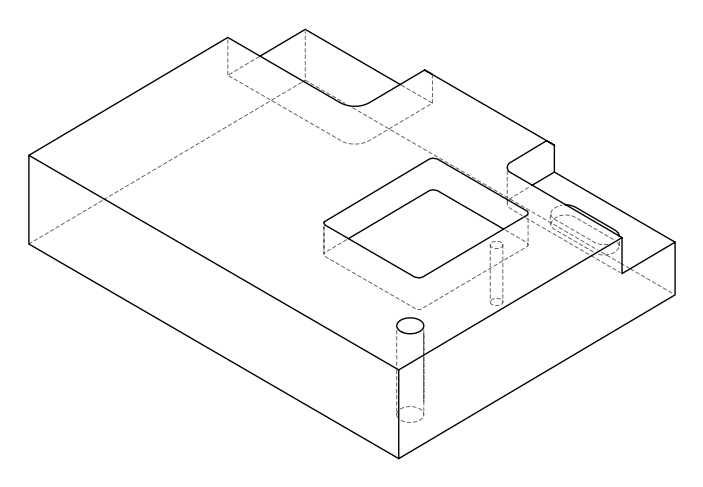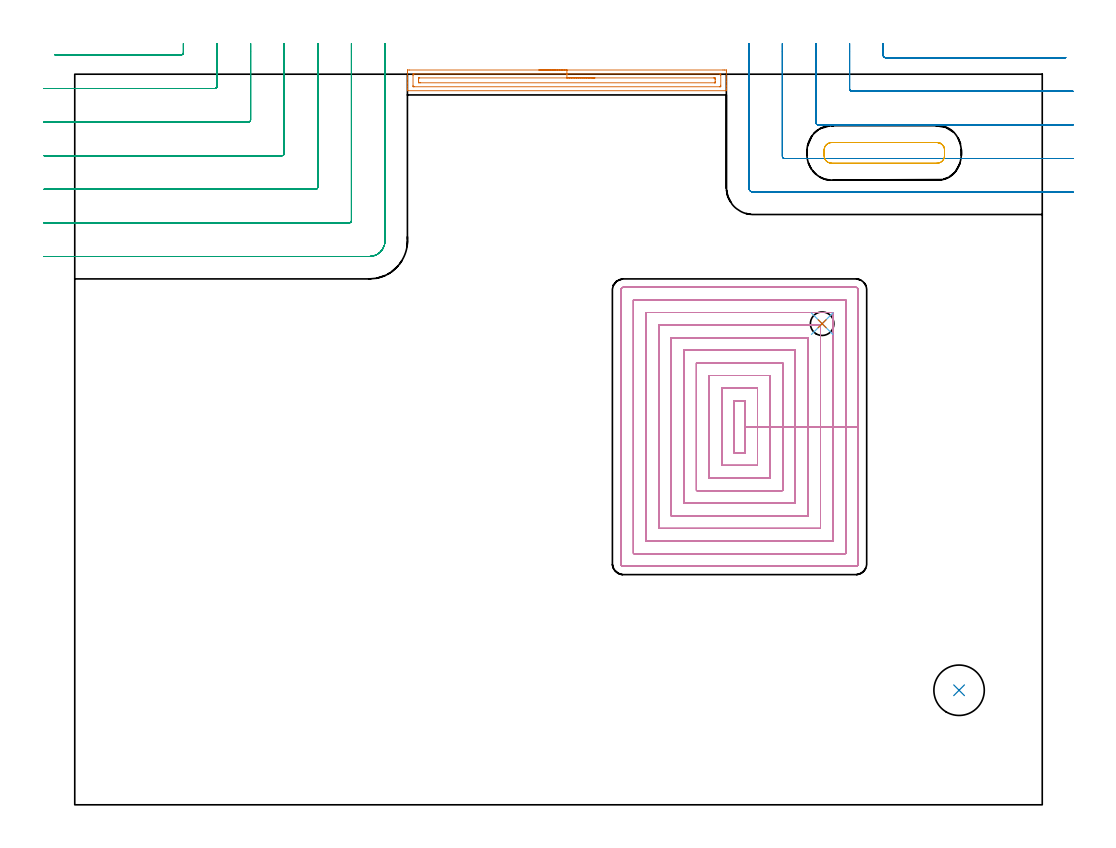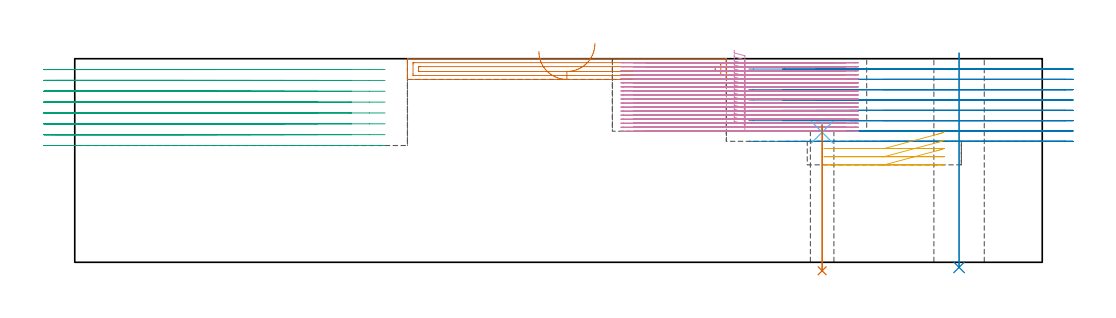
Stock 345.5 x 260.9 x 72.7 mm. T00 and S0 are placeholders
(PLAN: 8 operations, 6 tool changes, 107.7 min)
(1 AREA_MILL | FG_CHAMFER_SURFACE | UGT0205_001 | 2.93 min | 3372 mm3)
(2 MILL_CORNER_NOTCH_RECTANGULAR | CORNER_NOTCH_RECTANGULAR | UGT0201_008 | Follow Part, ap 4, ae 75% | 10.67 min | 166017 mm3)
(3 MILL_CORNER_NOTCH_RECTANGULAR_1 | CORNER_NOTCH_RECTANGULAR_1 | UGT0201_008 | Follow Part, ap 4, ae 75% | 15.47 min | 267875 mm3)
(4 MILL_RECTANGULAR_POCKET | POCKET_RECTANGULAR_STRAIGHT | NXT0201_008 | Follow Part, ap 1.5, ae 75% | 77.2 min | 248018 mm3)
(5 MILL_RECTANGULAR_POCKET_1 | POCKET_RECTANGULAR_STRAIGHT_1 | NXT0201_011 | Follow Part, ap 3, ae 75% | 0.87 min | 8411 mm3)
(6 SPOT_DRILL | STEP1HOLE | NXT0321_9005460120000 | 0.03 min | 0 mm3)
(7 DRILL_THROUGH_HOLE_INTO_CENTER | STEP1HOLE | NXT0301_055 | 0.21 min | 2580 mm3)
(8 INDEXABLE_INSERT_DRILL_THROUGH_HOLE_FROM_SOLID | STEP1HOLE_1 | NXT0302_007 | 0.31 min | 18467 mm3)
(TOOL UGT0205_001 | Chamfer Mill 20 x 3 x 45 deg. | D20 FL50 Z2)
(TOOL UGT0201_008 | End Mill 16 mm | D16 FL32 Z4)
(TOOL NXT0201_008 | ENDMILL 6mm [2P460-0600-NA 1630] | D6 FL26 Z6)
(TOOL NXT0201_011 | ENDMILL 12mm [2P460-1200-NA 1630] | D12 FL38 Z6)
(TOOL NXT0321_9005460120000 | NC Spot Drill, 142deg, 12mm, Carbide, Uncoated | D12 PA142 FL30 Z2)
(TOOL NXT0301_055 | Carbide Drill 8.4mm [860.1-0840-042A1-MM 2214] | D8.4 PA140 FL61 Z2)
(TOOL NXT0302_007 | Index. Insert Drill 18mm [880-D1800L25-05] | D18 PA176 FL90 Z2)
(OP 1 AREA_MILL)
G17 G21 G94 G90
T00 M6
G54
G17 G0 G90 X165.75 Y262.4 S1061 M3
G43 Z82.7 H0
Z75.3
G94 G1 X165.788 Z74.428 F250.
X165.902 Z73.564
X166.091 Z72.712
X166.353 Z71.88
X166.687 Z71.074
X167.09 Z70.3
X167.558 Z69.564
X168.09 Z68.872
X168.679 Z68.229
X169.322 Z67.64
X170.014 Z67.108
X170.75 Z66.64
X171.524 Z66.237
X172.33 Z65.903
X173.162 Z65.641
X174.014 Z65.452
X174.878 Z65.338
X175.75 Z65.3
X231.488
X232.073 Y262.399 Z65.301
X232.651 Y262.394 Z65.304
X232.692 Y262.392 Z65.306
X232.7 Y261.818 Z65.879
Y258.255 Z69.44
Y256.832 Z70.864
Y256.473 Z71.222
Y255.754 Z71.945
Y255.47 Z72.23
Y255.055 Z72.636
X232.69 Y255.003 Z72.688
X232.52 Y255. Z72.7
X118.98
X118.81 Y255.003 Z72.688
X118.807 Y255.053 Z72.639
X118.8 Y255.47 Z72.23
Y255.755 Z71.945
Y256.473 Z71.222
Y257.723 Z69.974
Y259.145 Z68.55
Y259.77 Z67.926
Y261.552 Z66.145
X118.802 Y261.818 Z65.879
X118.808 Y262.392 Z65.306
X118.849 Y262.394 Z65.304
X119.427 Y262.4 Z65.3
X175.75
Y260.986 Z66.714
X230.344
X230.462 Y260.984 Z66.716
X230.689 Y260.979 Z66.721
X230.692 Y260.927 Z66.773
X230.699 Y260.514 Z67.186
Y256.951 Z70.749
X230.693 Y256.473 Z71.227
X230.69 Y256.428 Z71.272
X230.52 Y256.419 Z71.281
X230.403 Y256.415 Z71.285
X230.344 Y256.414 Z71.286
X121.156
X121.038 Y256.416 Z71.284
X120.812 Y256.421 Z71.279
X120.808 Y256.473 Z71.227
X120.801 Y256.886 Z70.814
Y260.449 Z67.251
X120.807 Y260.927 Z66.773
X120.81 Y260.972 Z66.728
X120.98 Y260.981 Z66.719
X121.097 Y260.985 Z66.715
X121.156 Y260.986 Z66.714
X175.75
Y259.572 Z68.128
X228.069 Y259.571 Z68.129
X228.497 Y259.569 Z68.131
X228.639 Y259.567 Z68.133
X228.682 Y259.565 Z68.135
X228.69 Y259.483 Z68.217
X228.695 Y259.348 Z68.352
X228.699 Y259.145 Z68.555
X228.7 Y258.943 Z68.757
Y258.255 Z69.445
X228.699 Y258.053 Z69.647
X228.69 Y257.85 Z69.85
X228.688 Y257.834 Z69.866
X228.682 Y257.832 Z69.868
X228.657 Y257.83 Z69.87
X228.604 Y257.829 Z69.871
X228.497 Y257.828 Z69.872
X123.431 Y257.829 Z69.871
X123.003 Y257.831 Z69.869
X122.861 Y257.833 Z69.867
X122.818 Y257.835 Z69.865
X122.81 Y257.917 Z69.783
X122.805 Y258.052 Z69.648
X122.801 Y258.255 Z69.445
X122.8 Y258.457 Z69.243
Y259.145 Z68.555
X122.801 Y259.347 Z68.353
X122.81 Y259.55 Z68.15
X122.812 Y259.566 Z68.134
X122.818 Y259.568 Z68.132
X122.843 Y259.57 Z68.13
X122.896 Y259.571 Z68.129
X123.003
X175.75 Y259.572 Z68.128
X176.622 Z68.167
X177.486 Z68.28
X178.338 Z68.469
X179.17 Z68.732
X179.976 Z69.065
X180.75 Z69.468
X181.486 Z69.937
X182.178 Z70.468
X182.821 Z71.057
X183.41 Z71.701
X183.942 Z72.393
X184.41 Z73.128
X184.813 Z73.902
X185.147 Z74.708
X185.409 Z75.54
X185.598 Z76.392
X185.712 Z77.257
X185.75 Z78.128
G0 Z82.7
M5
M2
(OP 2 MILL_CORNER_NOTCH_RECTANGULAR)
G17 G21 G94 G90
T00 M6
G54
G17 G0 G90 X288.7 Y271.9 S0 M3
G43 Z82.7 H0
Z69.012
G94 G1 Y268.9 F250.
Y267.595 F500.
G3 X289.495 Y266.8 R0.8
G1 X350.903
X353.903 F250.
G0 Z82.7
X276.7 Y271.9
Z69.012
G1 Y268.9
Y255.595 F500.
G3 X277.495 Y254.8 R0.8
G1 X353.5
X356.5 F250.
G0 Z82.7
X264.7 Y271.9
Z69.012
G1 Y268.9
Y243.596 F500.
G3 X265.496 Y242.8 R0.8
G1 X353.5
X356.5 F250.
G0 Z82.7
X252.7 Y271.9
Z69.012
G1 Y268.9
Y231.596 F500.
G3 X253.496 Y230.8 R0.8
G1 X353.5
X356.5 F250.
G0 Z82.7
X240.7 Y271.9
Z69.012
G1 Y268.9
Y220.4 F500.
G3 X242.3 Y218.8 R1.6
G1 X353.5
X356.5 F250.
G0 Z82.7
X288.7 Y271.9
Z65.325
G1 Y268.9
Y267.595 F500.
G3 X289.495 Y266.8 R0.8
G1 X350.903
X353.903 F250.
G0 Z82.7
X276.7 Y271.9
Z65.325
G1 Y268.9
Y255.595 F500.
G3 X277.495 Y254.8 R0.8
G1 X353.5
X356.5 F250.
G0 Z82.7
X264.7 Y271.9
Z65.325
G1 Y268.9
Y243.596 F500.
G3 X265.496 Y242.8 R0.8
G1 X353.5
X356.5 F250.
G0 Z82.7
X252.7 Y271.9
Z65.325
G1 Y268.9
Y231.596 F500.
G3 X253.496 Y230.8 R0.8
G1 X353.5
X356.5 F250.
G0 Z82.7
X240.7 Y271.9
Z65.325
G1 Y268.9
Y220.4 F500.
G3 X242.3 Y218.8 R1.6
G1 X353.5
X356.5 F250.
G0 Z82.7
X288.7 Y271.9
Z61.637
G1 Y268.9
Y267.595 F500.
G3 X289.495 Y266.8 R0.8
G1 X350.903
X353.903 F250.
G0 Z82.7
X276.7 Y271.9
Z61.637
G1 Y268.9
Y255.595 F500.
G3 X277.495 Y254.8 R0.8
G1 X353.5
X356.5 F250.
G0 Z82.7
X264.7 Y271.9
Z61.637
G1 Y268.9
Y243.596 F500.
G3 X265.496 Y242.8 R0.8
G1 X353.5
X356.5 F250.
G0 Z82.7
X252.7 Y271.9
Z61.637
G1 Y268.9
Y231.596 F500.
G3 X253.496 Y230.8 R0.8
G1 X353.5
X356.5 F250.
G0 Z82.7
X240.7 Y271.9
Z61.637
G1 Y268.9
Y220.4 F500.
G3 X242.3 Y218.8 R1.6
G1 X353.5
X356.5 F250.
G0 Z82.7
X288.7 Y271.9
Z57.95
G1 Y268.9
Y267.595 F500.
G3 X289.495 Y266.8 R0.8
G1 X350.903
X353.903 F250.
G0 Z82.7
X276.7 Y271.9
Z57.95
G1 Y268.9
Y255.595 F500.
G3 X277.495 Y254.8 R0.8
G1 X353.5
X356.5 F250.
G0 Z82.7
X264.7 Y271.9
Z57.95
G1 Y268.9
Y243.596 F500.
G3 X265.496 Y242.8 R0.8
G1 X353.5
X356.5 F250.
G0 Z82.7
X252.7 Y271.9
Z57.95
G1 Y268.9
Y231.596 F500.
G3 X253.496 Y230.8 R0.8
G1 X353.5
X356.5 F250.
G0 Z82.7
X240.7 Y271.9
Z57.95
G1 Y268.9
Y220.4 F500.
G3 X242.3 Y218.8 R1.6
G1 X353.5
X356.5 F250.
G0 Z82.7
X288.7 Y271.9
Z54.262
G1 Y268.9
Y267.595 F500.
G3 X289.495 Y266.8 R0.8
G1 X350.903
X353.903 F250.
G0 Z82.7
X276.7 Y271.9
Z54.262
G1 Y268.9
Y255.595 F500.
G3 X277.495 Y254.8 R0.8
G1 X353.5
X356.5 F250.
G0 Z82.7
X264.7 Y271.9
Z54.262
G1 Y268.9
Y243.596 F500.
G3 X265.496 Y242.8 R0.8
G1 X353.5
X356.5 F250.
G0 Z82.7
X252.7 Y271.9
Z54.262
G1 Y268.9
Y231.596 F500.
G3 X253.496 Y230.8 R0.8
G1 X353.5
X356.5 F250.
G0 Z82.7
X240.7 Y271.9
Z54.262
G1 Y268.9
Y220.4 F500.
G3 X242.3 Y218.8 R1.6
G1 X353.5
X356.5 F250.
G0 Z82.7
X288.7 Y271.9
Z50.575
G1 Y268.9
Y267.595 F500.
G3 X289.495 Y266.8 R0.8
G1 X350.903
X353.903 F250.
G0 Z82.7
X276.7 Y271.9
Z50.575
G1 Y268.9
Y255.595 F500.
G3 X277.495 Y254.8 R0.8
G1 X353.5
X356.5 F250.
G0 Z82.7
X264.7 Y271.9
Z50.575
G1 Y268.9
Y243.596 F500.
G3 X265.496 Y242.8 R0.8
G1 X353.5
X356.5 F250.
G0 Z82.7
X252.7 Y271.9
Z50.575
G1 Y268.9
Y231.596 F500.
G3 X253.496 Y230.8 R0.8
G1 X353.5
X356.5 F250.
G0 Z82.7
X240.7 Y271.9
Z50.575
G1 Y268.9
Y220.4 F500.
G3 X242.3 Y218.8 R1.6
G1 X353.5
X356.5 F250.
G0 Z82.7
X288.7 Y271.9
Z46.887
G1 Y268.9
Y267.595 F500.
G3 X289.495 Y266.8 R0.8
G1 X350.903
X353.903 F250.
G0 Z82.7
X276.7 Y271.9
Z46.887
G1 Y268.9
Y255.595 F500.
G3 X277.495 Y254.8 R0.8
G1 X353.5
X356.5 F250.
G0 Z82.7
X264.7 Y271.9
Z46.887
G1 Y268.9
Y243.596 F500.
G3 X265.496 Y242.8 R0.8
G1 X353.5
X356.5 F250.
G0 Z82.7
X252.7 Y271.9
Z46.887
G1 Y268.9
Y231.596 F500.
G3 X253.496 Y230.8 R0.8
G1 X353.5
X356.5 F250.
G0 Z82.7
X240.7 Y271.9
Z46.887
G1 Y268.9
Y220.4 F500.
G3 X242.3 Y218.8 R1.6
G1 X353.5
X356.5 F250.
G0 Z82.7
X288.7 Y271.9
Z43.2
G1 Y268.9
Y267.595 F500.
G3 X289.495 Y266.8 R0.8
G1 X350.903
X353.903 F250.
G0 Z82.7
X276.7 Y271.9
Z43.2
G1 Y268.9
Y255.595 F500.
G3 X277.495 Y254.8 R0.8
G1 X353.5
X356.5 F250.
G0 Z82.7
X264.7 Y271.9
Z43.2
G1 Y268.9
Y243.596 F500.
G3 X265.496 Y242.8 R0.8
G1 X353.5
X356.5 F250.
G0 Z82.7
X252.7 Y271.9
Z43.2
G1 Y268.9
Y231.596 F500.
G3 X253.496 Y230.8 R0.8
G1 X353.5
X356.5 F250.
G0 Z82.7
X240.7 Y271.9
Z43.2
G1 Y268.9
Y220.4 F500.
G3 X242.3 Y218.8 R1.6
G1 X353.5
X356.5 F250.
G0 Z82.7
M5
M2
(OP 3 MILL_CORNER_NOTCH_RECTANGULAR_1)
G17 G21 G94 G90
T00 M6
G54
G17 G0 G90 X-7.048 Y267.8 S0 M3
G43 Z82.7 H0
Z68.825
G94 G1 X-4.048 F250.
X38.006 F500.
G3 X38.8 Y268.594 R0.8
G2 X38.799 Y268.9 R72.
G1 Y271.9 F250.
G0 Z82.7
X-11. Y255.8
Z68.825
G1 X-8.
X50.005 F500.
G3 X50.8 Y256.595 R0.8
G1 Y268.9
Y271.9 F250.
G0 Z82.7
X-11. Y243.8
Z68.825
G1 X-8.
X62.005 F500.
G3 X62.8 Y244.595 R0.8
G1 Y268.9
Y271.9 F250.
G0 Z82.7
X-11. Y231.8
Z68.825
G1 X-8.
X74.005 F500.
G3 X74.8 Y232.595 R0.8
G1 Y268.9
Y271.9 F250.
G0 Z82.7
X-11. Y219.8
Z68.825
G1 X-8.
X86.004 F500.
G3 X86.8 Y220.596 R0.8
G1 Y268.9
Y271.9 F250.
G0 Z82.7
X-11. Y207.8
Z68.825
G1 X-8.
X98.004 F500.
G3 X98.8 Y208.596 R0.8
G1 Y268.9
Y271.9 F250.
G0 Z82.7
X-11. Y195.8
Z68.825
G1 X-8.
X105.2 F500.
G3 X110.8 Y201.4 R5.6
G1 Y268.9
Y271.9 F250.
G0 Z82.7
X-7.048 Y267.8
Z64.95
G1 X-4.048
X38.006 F500.
G3 X38.8 Y268.594 R0.8
G2 X38.799 Y268.9 R72.
G1 Y271.9 F250.
G0 Z82.7
X-11. Y255.8
Z64.95
G1 X-8.
X50.005 F500.
G3 X50.8 Y256.595 R0.8
G1 Y268.9
Y271.9 F250.
G0 Z82.7
X-11. Y243.8
Z64.95
G1 X-8.
X62.005 F500.
G3 X62.8 Y244.595 R0.8
G1 Y268.9
Y271.9 F250.
G0 Z82.7
X-11. Y231.8
Z64.95
G1 X-8.
X74.005 F500.
G3 X74.8 Y232.595 R0.8
G1 Y268.9
Y271.9 F250.
G0 Z82.7
X-11. Y219.8
Z64.95
G1 X-8.
X86.004 F500.
G3 X86.8 Y220.596 R0.8
G1 Y268.9
Y271.9 F250.
G0 Z82.7
X-11. Y207.8
Z64.95
G1 X-8.
X98.004 F500.
G3 X98.8 Y208.596 R0.8
G1 Y268.9
Y271.9 F250.
G0 Z82.7
X-11. Y195.8
Z64.95
G1 X-8.
X105.2 F500.
G3 X110.8 Y201.4 R5.6
G1 Y268.9
Y271.9 F250.
G0 Z82.7
X-7.048 Y267.8
Z61.075
G1 X-4.048
X38.006 F500.
G3 X38.8 Y268.594 R0.8
G2 X38.799 Y268.9 R72.
G1 Y271.9 F250.
G0 Z82.7
X-11. Y255.8
Z61.075
G1 X-8.
X50.005 F500.
G3 X50.8 Y256.595 R0.8
G1 Y268.9
Y271.9 F250.
G0 Z82.7
X-11. Y243.8
Z61.075
G1 X-8.
X62.005 F500.
G3 X62.8 Y244.595 R0.8
G1 Y268.9
Y271.9 F250.
G0 Z82.7
X-11. Y231.8
Z61.075
G1 X-8.
X74.005 F500.
G3 X74.8 Y232.595 R0.8
G1 Y268.9
Y271.9 F250.
G0 Z82.7
X-11. Y219.8
Z61.075
G1 X-8.
X86.004 F500.
G3 X86.8 Y220.596 R0.8
G1 Y268.9
Y271.9 F250.
G0 Z82.7
X-11. Y207.8
Z61.075
G1 X-8.
X98.004 F500.
G3 X98.8 Y208.596 R0.8
G1 Y268.9
Y271.9 F250.
G0 Z82.7
X-11. Y195.8
Z61.075
G1 X-8.
X105.2 F500.
G3 X110.8 Y201.4 R5.6
G1 Y268.9
Y271.9 F250.
G0 Z82.7
X-7.048 Y267.8
Z57.2
G1 X-4.048
X38.006 F500.
G3 X38.8 Y268.594 R0.8
G2 X38.799 Y268.9 R72.
G1 Y271.9 F250.
G0 Z82.7
X-11. Y255.8
Z57.2
G1 X-8.
X50.005 F500.
G3 X50.8 Y256.595 R0.8
G1 Y268.9
Y271.9 F250.
G0 Z82.7
X-11. Y243.8
Z57.2
G1 X-8.
X62.005 F500.
G3 X62.8 Y244.595 R0.8
G1 Y268.9
Y271.9 F250.
G0 Z82.7
X-11. Y231.8
Z57.2
G1 X-8.
X74.005 F500.
G3 X74.8 Y232.595 R0.8
G1 Y268.9
Y271.9 F250.
G0 Z82.7
X-11. Y219.8
Z57.2
G1 X-8.
X86.004 F500.
G3 X86.8 Y220.596 R0.8
G1 Y268.9
Y271.9 F250.
G0 Z82.7
X-11. Y207.8
Z57.2
G1 X-8.
X98.004 F500.
G3 X98.8 Y208.596 R0.8
G1 Y268.9
Y271.9 F250.
G0 Z82.7
X-11. Y195.8
Z57.2
G1 X-8.
X105.2 F500.
G3 X110.8 Y201.4 R5.6
G1 Y268.9
Y271.9 F250.
G0 Z82.7
X-7.048 Y267.8
Z53.325
G1 X-4.048
X38.006 F500.
G3 X38.8 Y268.594 R0.8
G2 X38.799 Y268.9 R72.
G1 Y271.9 F250.
G0 Z82.7
X-11. Y255.8
Z53.325
G1 X-8.
X50.005 F500.
G3 X50.8 Y256.595 R0.8
G1 Y268.9
Y271.9 F250.
G0 Z82.7
X-11. Y243.8
Z53.325
G1 X-8.
X62.005 F500.
G3 X62.8 Y244.595 R0.8
G1 Y268.9
Y271.9 F250.
G0 Z82.7
X-11. Y231.8
Z53.325
G1 X-8.
X74.005 F500.
G3 X74.8 Y232.595 R0.8
G1 Y268.9
Y271.9 F250.
G0 Z82.7
X-11. Y219.8
Z53.325
G1 X-8.
X86.004 F500.
G3 X86.8 Y220.596 R0.8
G1 Y268.9
Y271.9 F250.
G0 Z82.7
X-11. Y207.8
Z53.325
G1 X-8.
X98.004 F500.
G3 X98.8 Y208.596 R0.8
G1 Y268.9
Y271.9 F250.
G0 Z82.7
X-11. Y195.8
Z53.325
G1 X-8.
X105.2 F500.
G3 X110.8 Y201.4 R5.6
G1 Y268.9
Y271.9 F250.
G0 Z82.7
X-7.048 Y267.8
Z49.45
G1 X-4.048
X38.006 F500.
G3 X38.8 Y268.594 R0.8
G2 X38.799 Y268.9 R72.
G1 Y271.9 F250.
G0 Z82.7
X-11. Y255.8
Z49.45
G1 X-8.
X50.005 F500.
G3 X50.8 Y256.595 R0.8
G1 Y268.9
Y271.9 F250.
G0 Z82.7
X-11. Y243.8
Z49.45
G1 X-8.
X62.005 F500.
G3 X62.8 Y244.595 R0.8
G1 Y268.9
Y271.9 F250.
G0 Z82.7
X-11. Y231.8
Z49.45
G1 X-8.
X74.005 F500.
G3 X74.8 Y232.595 R0.8
G1 Y268.9
Y271.9 F250.
G0 Z82.7
X-11. Y219.8
Z49.45
G1 X-8.
X86.004 F500.
G3 X86.8 Y220.596 R0.8
G1 Y268.9
Y271.9 F250.
G0 Z82.7
X-11. Y207.8
Z49.45
G1 X-8.
X98.004 F500.
G3 X98.8 Y208.596 R0.8
G1 Y268.9
Y271.9 F250.
G0 Z82.7
X-11. Y195.8
Z49.45
G1 X-8.
X105.2 F500.
G3 X110.8 Y201.4 R5.6
G1 Y268.9
Y271.9 F250.
G0 Z82.7
X-7.048 Y267.8
Z45.575
G1 X-4.048
X38.006 F500.
G3 X38.8 Y268.594 R0.8
G2 X38.799 Y268.9 R72.
G1 Y271.9 F250.
G0 Z82.7
X-11. Y255.8
Z45.575
G1 X-8.
X50.005 F500.
G3 X50.8 Y256.595 R0.8
G1 Y268.9
Y271.9 F250.
G0 Z82.7
X-11. Y243.8
Z45.575
G1 X-8.
X62.005 F500.
G3 X62.8 Y244.595 R0.8
G1 Y268.9
Y271.9 F250.
G0 Z82.7
X-11. Y231.8
Z45.575
G1 X-8.
X74.005 F500.
G3 X74.8 Y232.595 R0.8
G1 Y268.9
Y271.9 F250.
G0 Z82.7
X-11. Y219.8
Z45.575
G1 X-8.
X86.004 F500.
G3 X86.8 Y220.596 R0.8
G1 Y268.9
Y271.9 F250.
G0 Z82.7
X-11. Y207.8
Z45.575
G1 X-8.
X98.004 F500.
G3 X98.8 Y208.596 R0.8
G1 Y268.9
Y271.9 F250.
G0 Z82.7
X-11. Y195.8
Z45.575
G1 X-8.
X105.2 F500.
G3 X110.8 Y201.4 R5.6
G1 Y268.9
Y271.9 F250.
G0 Z82.7
X-7.048 Y267.8
Z41.7
G1 X-4.048
X38.006 F500.
G3 X38.8 Y268.594 R0.8
G2 X38.799 Y268.9 R72.
G1 Y271.9 F250.
G0 Z82.7
X-11. Y255.8
Z41.7
G1 X-8.
X50.005 F500.
G3 X50.8 Y256.595 R0.8
G1 Y268.9
Y271.9 F250.
G0 Z82.7
X-11. Y243.8
Z41.7
G1 X-8.
X62.005 F500.
G3 X62.8 Y244.595 R0.8
G1 Y268.9
Y271.9 F250.
G0 Z82.7
X-11. Y231.8
Z41.7
G1 X-8.
X74.005 F500.
G3 X74.8 Y232.595 R0.8
G1 Y268.9
Y271.9 F250.
G0 Z82.7
X-11. Y219.8
Z41.7
G1 X-8.
X86.004 F500.
G3 X86.8 Y220.596 R0.8
G1 Y268.9
Y271.9 F250.
G0 Z82.7
X-11. Y207.8
Z41.7
G1 X-8.
X98.004 F500.
G3 X98.8 Y208.596 R0.8
G1 Y268.9
Y271.9 F250.
G0 Z82.7
X-11. Y195.8
Z41.7
G1 X-8.
X105.2 F500.
G3 X110.8 Y201.4 R5.6
G1 Y268.9
Y271.9 F250.
G0 Z82.7
M5
M2
(OP 4 MILL_RECTANGULAR_POCKET)
G17 G21 G94 G90
T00 M6
G54
G17 G0 G90 X235.5 Y129.166 S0 M3
G43 Z82.7 H1
Z75.7
G94 G1 Y125.7 Z74.771 F250.
X239.3 Z73.753
Y135. Z71.261
Y144.3 F500.
X235.5
Y125.7
X239.3
Y135.
X243.8
Y148.8
X231.
Y121.2
X243.8
Y135.
X248.3
Y153.3
X226.5
Y116.7
X248.3
Y135.
X252.8
Y157.8
X222.
Y112.2
X252.8
Y135.
X257.3
Y162.3
X217.5
Y107.7
X257.3
Y135.
X261.8
Y166.8
X213.
Y103.2
X261.8
Y135.
X266.3
Y171.3
X208.5
Y98.7
X266.3
Y135.
X270.8
Y175.8
X204.
Y94.2
X270.8
Y135.
X275.3
Y180.3
X199.5
Y89.7
X275.3
Y135.
X279.8
Y183.9
G3 X278.9 Y184.8 R0.9
G1 X195.9
G3 X195. Y183.9 R0.9
G1 Y86.1
G3 X195.9 Y85.2 R0.9
G1 X278.9
G3 X279.8 Y86.1 R0.9
G1 Y135.
Y136.
G0 X235.5 Y129.166 Z74.261
G1 Y125.7 Z73.332 F250.
X239.3 Z72.314
Y135. Z69.822
Y144.3 F500.
X235.5
Y125.7
X239.3
Y135.
X243.8
Y148.8
X231.
Y121.2
X243.8
Y135.
X248.3
Y153.3
X226.5
Y116.7
X248.3
Y135.
X252.8
Y157.8
X222.
Y112.2
X252.8
Y135.
X257.3
Y162.3
X217.5
Y107.7
X257.3
Y135.
X261.8
Y166.8
X213.
Y103.2
X261.8
Y135.
X266.3
Y171.3
X208.5
Y98.7
X266.3
Y135.
X270.8
Y175.8
X204.
Y94.2
X270.8
Y135.
X275.3
Y180.3
X199.5
Y89.7
X275.3
Y135.
X279.8
Y183.9
G3 X278.9 Y184.8 R0.9
G1 X195.9
G3 X195. Y183.9 R0.9
G1 Y86.1
G3 X195.9 Y85.2 R0.9
G1 X278.9
G3 X279.8 Y86.1 R0.9
G1 Y135.
Y136.
G0 X235.5 Y129.166 Z72.822
G1 Y125.7 Z71.893 F250.
X239.3 Z70.875
Y135. Z68.383
Y144.3 F500.
X235.5
Y125.7
X239.3
Y135.
X243.8
Y148.8
X231.
Y121.2
X243.8
Y135.
X248.3
Y153.3
X226.5
Y116.7
X248.3
Y135.
X252.8
Y157.8
X222.
Y112.2
X252.8
Y135.
X257.3
Y162.3
X217.5
Y107.7
X257.3
Y135.
X261.8
Y166.8
X213.
Y103.2
X261.8
Y135.
X266.3
Y171.3
X208.5
Y98.7
X266.3
Y135.
X270.8
Y175.8
X204.
Y94.2
X270.8
Y135.
X275.3
Y180.3
X199.5
Y89.7
X275.3
Y135.
X279.8
Y183.9
G3 X278.9 Y184.8 R0.9
G1 X195.9
G3 X195. Y183.9 R0.9
G1 Y86.1
G3 X195.9 Y85.2 R0.9
G1 X278.9
G3 X279.8 Y86.1 R0.9
G1 Y135.
Y136.
G0 X235.5 Y129.166 Z71.383
G1 Y125.7 Z70.455 F250.
X239.3 Z69.436
Y135. Z66.944
Y144.3 F500.
X235.5
Y125.7
X239.3
Y135.
X243.8
Y148.8
X231.
Y121.2
X243.8
Y135.
X248.3
Y153.3
X226.5
Y116.7
X248.3
Y135.
X252.8
Y157.8
X222.
Y112.2
X252.8
Y135.
X257.3
Y162.3
X217.5
Y107.7
X257.3
Y135.
X261.8
Y166.8
X213.
Y103.2
X261.8
Y135.
X266.3
Y171.3
X208.5
Y98.7
X266.3
Y135.
X270.8
Y175.8
X204.
Y94.2
X270.8
Y135.
X275.3
Y180.3
X199.5
Y89.7
X275.3
Y135.
X279.8
Y183.9
G3 X278.9 Y184.8 R0.9
G1 X195.9
G3 X195. Y183.9 R0.9
G1 Y86.1
G3 X195.9 Y85.2 R0.9
G1 X278.9
G3 X279.8 Y86.1 R0.9
G1 Y135.
Y136.
G0 X235.5 Y129.166 Z69.944
G1 Y125.7 Z69.016 F250.
X239.3 Z67.997
Y135. Z65.505
Y144.3 F500.
X235.5
Y125.7
X239.3
Y135.
X243.8
Y148.8
X231.
Y121.2
X243.8
Y135.
X248.3
Y153.3
X226.5
Y116.7
X248.3
Y135.
X252.8
Y157.8
X222.
Y112.2
X252.8
Y135.
X257.3
Y162.3
X217.5
Y107.7
X257.3
Y135.
X261.8
Y166.8
X213.
Y103.2
X261.8
Y135.
X266.3
Y171.3
X208.5
Y98.7
X266.3
Y135.
X270.8
Y175.8
X204.
Y94.2
X270.8
Y135.
X275.3
Y180.3
X199.5
Y89.7
X275.3
Y135.
X279.8
Y183.9
G3 X278.9 Y184.8 R0.9
G1 X195.9
G3 X195. Y183.9 R0.9
G1 Y86.1
G3 X195.9 Y85.2 R0.9
G1 X278.9
G3 X279.8 Y86.1 R0.9
G1 Y135.
Y136.
G0 X235.5 Y129.166 Z68.505
G1 Y125.7 Z67.577 F250.
X239.3 Z66.559
Y135. Z64.067
Y144.3 F500.
X235.5
Y125.7
X239.3
Y135.
X243.8
Y148.8
X231.
Y121.2
X243.8
Y135.
X248.3
Y153.3
X226.5
Y116.7
X248.3
Y135.
X252.8
Y157.8
X222.
Y112.2
X252.8
Y135.
X257.3
Y162.3
X217.5
Y107.7
X257.3
Y135.
X261.8
Y166.8
X213.
Y103.2
X261.8
Y135.
X266.3
Y171.3
X208.5
Y98.7
X266.3
Y135.
X270.8
Y175.8
X204.
Y94.2
X270.8
Y135.
X275.3
Y180.3
X199.5
Y89.7
X275.3
Y135.
X279.8
Y183.9
G3 X278.9 Y184.8 R0.9
G1 X195.9
G3 X195. Y183.9 R0.9
G1 Y86.1
G3 X195.9 Y85.2 R0.9
G1 X278.9
G3 X279.8 Y86.1 R0.9
G1 Y135.
Y136.
G0 X235.5 Y129.166 Z67.067
G1 Y125.7 Z66.138 F250.
X239.3 Z65.12
Y135. Z62.628
Y144.3 F500.
X235.5
Y125.7
X239.3
Y135.
X243.8
Y148.8
X231.
Y121.2
X243.8
Y135.
X248.3
Y153.3
X226.5
Y116.7
X248.3
Y135.
X252.8
Y157.8
X222.
Y112.2
X252.8
Y135.
X257.3
Y162.3
X217.5
Y107.7
X257.3
Y135.
X261.8
Y166.8
X213.
Y103.2
X261.8
Y135.
X266.3
Y171.3
X208.5
Y98.7
X266.3
Y135.
X270.8
Y175.8
X204.
Y94.2
X270.8
Y135.
X275.3
Y180.3
X199.5
Y89.7
X275.3
Y135.
X279.8
Y183.9
G3 X278.9 Y184.8 R0.9
G1 X195.9
G3 X195. Y183.9 R0.9
G1 Y86.1
G3 X195.9 Y85.2 R0.9
G1 X278.9
G3 X279.8 Y86.1 R0.9
G1 Y135.
Y136.
G0 X235.5 Y129.166 Z65.628
G1 Y125.7 Z64.699 F250.
X239.3 Z63.681
Y135. Z61.189
Y144.3 F500.
X235.5
Y125.7
X239.3
Y135.
X243.8
Y148.8
X231.
Y121.2
X243.8
Y135.
X248.3
Y153.3
X226.5
Y116.7
X248.3
Y135.
X252.8
Y157.8
X222.
Y112.2
X252.8
Y135.
X257.3
Y162.3
X217.5
Y107.7
X257.3
Y135.
X261.8
Y166.8
X213.
Y103.2
X261.8
Y135.
X266.3
Y171.3
X208.5
Y98.7
X266.3
Y135.
X270.8
Y175.8
X204.
Y94.2
X270.8
Y135.
X275.3
Y180.3
X199.5
Y89.7
X275.3
Y135.
X279.8
Y183.9
G3 X278.9 Y184.8 R0.9
G1 X195.9
G3 X195. Y183.9 R0.9
G1 Y86.1
G3 X195.9 Y85.2 R0.9
G1 X278.9
G3 X279.8 Y86.1 R0.9
G1 Y135.
Y136.
G0 X235.5 Y129.166 Z64.189
G1 Y125.7 Z63.26 F250.
X239.3 Z62.242
Y135. Z59.75
Y144.3 F500.
X235.5
Y125.7
X239.3
Y135.
X243.8
Y148.8
X231.
Y121.2
X243.8
Y135.
X248.3
Y153.3
X226.5
Y116.7
X248.3
Y135.
X252.8
Y157.8
X222.
Y112.2
X252.8
Y135.
X257.3
Y162.3
X217.5
Y107.7
X257.3
Y135.
X261.8
Y166.8
X213.
Y103.2
X261.8
Y135.
X266.3
Y171.3
X208.5
Y98.7
X266.3
Y135.
X270.8
Y175.8
X204.
Y94.2
X270.8
Y135.
X275.3
Y180.3
X199.5
Y89.7
X275.3
Y135.
X279.8
Y183.9
G3 X278.9 Y184.8 R0.9
G1 X195.9
G3 X195. Y183.9 R0.9
G1 Y86.1
G3 X195.9 Y85.2 R0.9
G1 X278.9
G3 X279.8 Y86.1 R0.9
G1 Y135.
Y136.
G0 X235.5 Y129.166 Z62.75
G1 Y125.7 Z61.821 F250.
X239.3 Z60.803
Y135. Z58.311
Y144.3 F500.
X235.5
Y125.7
X239.3
Y135.
X243.8
Y148.8
X231.
Y121.2
X243.8
Y135.
X248.3
Y153.3
X226.5
Y116.7
X248.3
Y135.
X252.8
Y157.8
X222.
Y112.2
X252.8
Y135.
X257.3
Y162.3
X217.5
Y107.7
X257.3
Y135.
X261.8
Y166.8
X213.
Y103.2
X261.8
Y135.
X266.3
Y171.3
X208.5
Y98.7
X266.3
Y135.
X270.8
Y175.8
X204.
Y94.2
X270.8
Y135.
X275.3
Y180.3
X199.5
Y89.7
X275.3
Y135.
X279.8
Y183.9
G3 X278.9 Y184.8 R0.9
G1 X195.9
G3 X195. Y183.9 R0.9
G1 Y86.1
G3 X195.9 Y85.2 R0.9
G1 X278.9
G3 X279.8 Y86.1 R0.9
G1 Y135.
Y136.
G0 X235.5 Y129.166 Z61.311
G1 Y125.7 Z60.382 F250.
X239.3 Z59.364
Y135. Z56.872
Y144.3 F500.
X235.5
Y125.7
X239.3
Y135.
X243.8
Y148.8
X231.
Y121.2
X243.8
Y135.
X248.3
Y153.3
X226.5
Y116.7
X248.3
Y135.
X252.8
Y157.8
X222.
Y112.2
X252.8
Y135.
X257.3
Y162.3
X217.5
Y107.7
X257.3
Y135.
X261.8
Y166.8
X213.
Y103.2
X261.8
Y135.
X266.3
Y171.3
X208.5
Y98.7
X266.3
Y135.
X270.8
Y175.8
X204.
Y94.2
X270.8
Y135.
X275.3
Y180.3
X199.5
Y89.7
X275.3
Y135.
X279.8
Y183.9
G3 X278.9 Y184.8 R0.9
G1 X195.9
G3 X195. Y183.9 R0.9
G1 Y86.1
G3 X195.9 Y85.2 R0.9
G1 X278.9
G3 X279.8 Y86.1 R0.9
G1 Y135.
Y136.
G0 X235.5 Y129.166 Z59.872
G1 Y125.7 Z58.943 F250.
X239.3 Z57.925
Y135. Z55.433
Y144.3 F500.
X235.5
Y125.7
X239.3
Y135.
X243.8
Y148.8
X231.
Y121.2
X243.8
Y135.
X248.3
Y153.3
X226.5
Y116.7
X248.3
Y135.
X252.8
Y157.8
X222.
Y112.2
X252.8
Y135.
X257.3
Y162.3
X217.5
Y107.7
X257.3
Y135.
X261.8
Y166.8
X213.
Y103.2
X261.8
Y135.
X266.3
Y171.3
X208.5
Y98.7
X266.3
Y135.
X270.8
Y175.8
X204.
Y94.2
X270.8
Y135.
X275.3
Y180.3
X199.5
Y89.7
X275.3
Y135.
X279.8
Y183.9
G3 X278.9 Y184.8 R0.9
G1 X195.9
G3 X195. Y183.9 R0.9
G1 Y86.1
G3 X195.9 Y85.2 R0.9
G1 X278.9
G3 X279.8 Y86.1 R0.9
G1 Y135.
Y136.
G0 X235.5 Y129.166 Z58.433
G1 Y125.7 Z57.505 F250.
X239.3 Z56.486
Y135. Z53.994
Y144.3 F500.
X235.5
Y125.7
X239.3
Y135.
X243.8
Y148.8
X231.
Y121.2
X243.8
Y135.
X248.3
Y153.3
X226.5
Y116.7
X248.3
Y135.
X252.8
Y157.8
X222.
Y112.2
X252.8
Y135.
X257.3
Y162.3
X217.5
Y107.7
X257.3
Y135.
X261.8
Y166.8
X213.
Y103.2
X261.8
Y135.
X266.3
Y171.3
X208.5
Y98.7
X266.3
Y135.
X270.8
Y175.8
X204.
Y94.2
X270.8
Y135.
X275.3
Y180.3
X199.5
Y89.7
X275.3
Y135.
X279.8
Y183.9
G3 X278.9 Y184.8 R0.9
G1 X195.9
G3 X195. Y183.9 R0.9
G1 Y86.1
G3 X195.9 Y85.2 R0.9
G1 X278.9
G3 X279.8 Y86.1 R0.9
G1 Y135.
Y136.
G0 X235.5 Y129.166 Z56.994
G1 Y125.7 Z56.066 F250.
X239.3 Z55.047
Y135. Z52.556
Y144.3 F500.
X235.5
Y125.7
X239.3
Y135.
X243.8
Y148.8
X231.
Y121.2
X243.8
Y135.
X248.3
Y153.3
X226.5
Y116.7
X248.3
Y135.
X252.8
Y157.8
X222.
Y112.2
X252.8
Y135.
X257.3
Y162.3
X217.5
Y107.7
X257.3
Y135.
X261.8
Y166.8
X213.
Y103.2
X261.8
Y135.
X266.3
Y171.3
X208.5
Y98.7
X266.3
Y135.
X270.8
Y175.8
X204.
Y94.2
X270.8
Y135.
X275.3
Y180.3
X199.5
Y89.7
X275.3
Y135.
X279.8
Y183.9
G3 X278.9 Y184.8 R0.9
G1 X195.9
G3 X195. Y183.9 R0.9
G1 Y86.1
G3 X195.9 Y85.2 R0.9
G1 X278.9
G3 X279.8 Y86.1 R0.9
G1 Y135.
Y136.
G0 X235.5 Y129.166 Z55.556
G1 Y125.7 Z54.627 F250.
X239.3 Z53.609
Y135. Z51.117
Y144.3 F500.
X235.5
Y125.7
X239.3
Y135.
X243.8
Y148.8
X231.
Y121.2
X243.8
Y135.
X248.3
Y153.3
X226.5
Y116.7
X248.3
Y135.
X252.8
Y157.8
X222.
Y112.2
X252.8
Y135.
X257.3
Y162.3
X217.5
Y107.7
X257.3
Y135.
X261.8
Y166.8
X213.
Y103.2
X261.8
Y135.
X266.3
Y171.3
X208.5
Y98.7
X266.3
Y135.
X270.8
Y175.8
X204.
Y94.2
X270.8
Y135.
X275.3
Y180.3
X199.5
Y89.7
X275.3
Y135.
X279.8
Y183.9
G3 X278.9 Y184.8 R0.9
G1 X195.9
G3 X195. Y183.9 R0.9
G1 Y86.1
G3 X195.9 Y85.2 R0.9
G1 X278.9
G3 X279.8 Y86.1 R0.9
G1 Y135.
Y136.
G0 X235.5 Y129.166 Z54.117
G1 Y125.7 Z53.188 F250.
X239.3 Z52.17
Y135. Z49.678
Y144.3 F500.
X235.5
Y125.7
X239.3
Y135.
X243.8
Y148.8
X231.
Y121.2
X243.8
Y135.
X248.3
Y153.3
X226.5
Y116.7
X248.3
Y135.
X252.8
Y157.8
X222.
Y112.2
X252.8
Y135.
X257.3
Y162.3
X217.5
Y107.7
X257.3
Y135.
X261.8
Y166.8
X213.
Y103.2
X261.8
Y135.
X266.3
Y171.3
X208.5
Y98.7
X266.3
Y135.
X270.8
Y175.8
X204.
Y94.2
X270.8
Y135.
X275.3
Y180.3
X199.5
Y89.7
X275.3
Y135.
X279.8
Y183.9
G3 X278.9 Y184.8 R0.9
G1 X195.9
G3 X195. Y183.9 R0.9
G1 Y86.1
G3 X195.9 Y85.2 R0.9
G1 X278.9
G3 X279.8 Y86.1 R0.9
G1 Y135.
Y136.
G0 X235.5 Y129.166 Z52.678
G1 Y125.7 Z51.749 F250.
X239.3 Z50.731
Y135. Z48.239
Y144.3 F500.
X235.5
Y125.7
X239.3
Y135.
X243.8
Y148.8
X231.
Y121.2
X243.8
Y135.
X248.3
Y153.3
X226.5
Y116.7
X248.3
Y135.
X252.8
Y157.8
X222.
Y112.2
X252.8
Y135.
X257.3
Y162.3
X217.5
Y107.7
X257.3
Y135.
X261.8
Y166.8
X213.
Y103.2
X261.8
Y135.
X266.3
Y171.3
X208.5
Y98.7
X266.3
Y135.
X270.8
Y175.8
X204.
Y94.2
X270.8
Y135.
X275.3
Y180.3
X199.5
Y89.7
X275.3
Y135.
X279.8
Y183.9
G3 X278.9 Y184.8 R0.9
G1 X195.9
G3 X195. Y183.9 R0.9
G1 Y86.1
G3 X195.9 Y85.2 R0.9
G1 X278.9
G3 X279.8 Y86.1 R0.9
G1 Y135.
Y136.
G0 X235.5 Y129.166 Z51.239
G1 Y125.7 Z50.31 F250.
X239.3 Z49.292
Y135. Z46.8
Y144.3 F500.
X235.5
Y125.7
X239.3
Y135.
X243.8
Y148.8
X231.
Y121.2
X243.8
Y135.
X248.3
Y153.3
X226.5
Y116.7
X248.3
Y135.
X252.8
Y157.8
X222.
Y112.2
X252.8
Y135.
X257.3
Y162.3
X217.5
Y107.7
X257.3
Y135.
X261.8
Y166.8
X213.
Y103.2
X261.8
Y135.
X266.3
Y171.3
X208.5
Y98.7
X266.3
Y135.
X270.8
Y175.8
X204.
Y94.2
X270.8
Y135.
X275.3
Y180.3
X199.5
Y89.7
X275.3
Y135.
X279.8
Y183.9
G3 X278.9 Y184.8 R0.9
G1 X195.9
G3 X195. Y183.9 R0.9
G1 Y86.1
G3 X195.9 Y85.2 R0.9
G1 X278.9
G3 X279.8 Y86.1 R0.9
G1 Y135.
Y136.
G0 Z82.7
M5
M2
(OP 5 MILL_RECTANGULAR_POCKET_1)
G17 G21 G94 G90
T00 M6
G54
G17 G0 G90 X310.429 Y234.747 S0 M3
G43 Z82.7 H1
Z46.546
G94 G1 X310.409 Y234.81 Z46.528 F250.
X310.215 Y235.2 Z46.412
X309.96 Y235.553 Z46.295
X309.653 Y235.86 Z46.179
X309.3 Y236.115 Z46.062
X308.91 Y236.309 Z45.945
X308.495 Y236.439 Z45.829
X308.064 Y236.5 Z45.712
X307.9 Z45.668
X289.1 Z40.631
X270.3 F500.
G3 X267.6 Y233.8 R2.7
G1 Y231.8
G3 X270.3 Y229.1 R2.7
G1 X307.9
G3 X310.6 Y231.8 R2.7
G1 Y233.8
G3 X307.9 Y236.5 R2.7
G1 X289.1
X288.1
G0 X310.429 Y234.747 Z43.631
G1 X310.409 Y234.81 Z43.613 F250.
X310.215 Y235.2 Z43.496
X309.96 Y235.553 Z43.38
X309.653 Y235.86 Z43.263
X309.3 Y236.115 Z43.147
X308.91 Y236.309 Z43.03
X308.495 Y236.439 Z42.913
X308.064 Y236.5 Z42.797
X307.9 Z42.753
X289.1 Z37.715
X270.3 F500.
G3 X267.6 Y233.8 R2.7
G1 Y231.8
G3 X270.3 Y229.1 R2.7
G1 X307.9
G3 X310.6 Y231.8 R2.7
G1 Y233.8
G3 X307.9 Y236.5 R2.7
G1 X289.1
X288.1
G0 X310.429 Y234.747 Z40.715
G1 X310.409 Y234.81 Z40.698 F250.
X310.215 Y235.2 Z40.581
X309.96 Y235.553 Z40.464
X309.653 Y235.86 Z40.348
X309.3 Y236.115 Z40.231
X308.91 Y236.309 Z40.115
X308.495 Y236.439 Z39.998
X308.064 Y236.5 Z39.881
X307.9 Z39.837
X289.1 Z34.8
X270.3 F500.
G3 X267.6 Y233.8 R2.7
G1 Y231.8
G3 X270.3 Y229.1 R2.7
G1 X307.9
G3 X310.6 Y231.8 R2.7
G1 Y233.8
G3 X307.9 Y236.5 R2.7
G1 X289.1
X288.1
G0 Z82.7
M5
M2
(OP 6 SPOT_DRILL)
G17 G21 G94 G90
T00 M6
G54
G17 G0 G90 X266.9 Y171.8 S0 M3
G43 Z82.7 H0
G94 G81 G98 Z46.43 F250. R49.8
G80
M5
M2
(OP 7 DRILL_THROUGH_HOLE_INTO_CENTER)
G17 G21 G94 G90
T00 M6
G54
G17 G0 G90 X266.9 Y171.8 S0 M3
G43 Z82.7 H1
G94 G73 G98 Z-3.029 F250. Q8.305 R48.8
G80
M5
M2
(OP 8 INDEXABLE_INSERT_DRILL_THROUGH_HOLE_FROM_SOLID)
G17 G21 G94 G90
T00 M6
G54
G17 G0 G90 X315.8 Y40.9 S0 M3
G43 Z82.7 H1
G94 G81 G98 Z-1.814 F250. R74.7
G80
M5
M2
